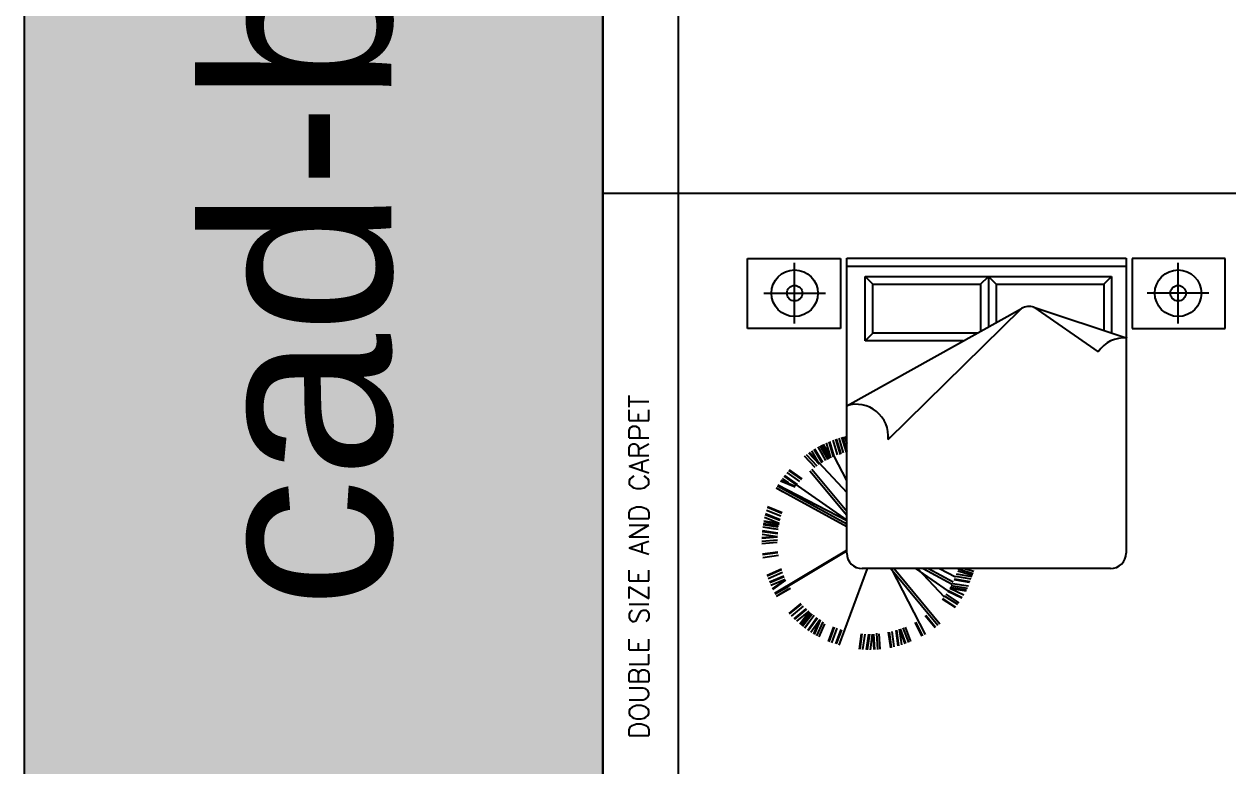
# Model space of a CAD drawing. Header units: millimetres. Extents: x 1787 to 68324, y 1435 to 30835.
# Drawn here: x 1787 to 9544, y 9186 to 13967 of the extents above; entities that cross this region are included whole.
import ezdxf

# ---------------------------------------------------------------- set-up
doc = ezdxf.new("R2010")
doc.units = ezdxf.units.MM
doc.layers.add('www.cad-blocks.net', color=7, linetype='Continuous')
doc.styles.get("Standard").update_dxf_attribs({"font": 'arial.ttf'})

# ---------------------------------------------------------------- blocks, each defined once
blk = doc.blocks.new('A$C0D720D78')
for p, q in [((0, 2.5203), (0.6, 2.5203)), ((0, 2.0703), (0, 2.5203)), ((0.3042, 2.1014), (0.3042, 2.4935)), ((0.6, 2.5203), (0.6, 2.0703)), ((0.6397, 2.5227), (2.4397, 2.5227)), ((0.6397, 0.6227), (0.6397, 2.5227)), ((2.4397, 2.5227), (2.4397, 0.6227)), ((3.0794, 2.5203), (2.4794, 2.5203)), ((2.4794, 2.5203), (2.4794, 2.0703)), ((2.7753, 2.1014), (2.7753, 2.4935)), ((3.0794, 2.0703), (3.0794, 2.5203)), ((0.6397, 2.4727), (2.4397, 2.4727)), ((0.7588, 2.4062), (2.3468, 2.4062)), ((0.7588, 1.99), (0.7588, 2.4062)), ((0.7588, 2.4062), (0.8088, 2.3562)), ((1.5028, 2.3562), (1.5528, 2.4062)), ((1.5528, 2.4062), (1.5528, 2.0805)), ((1.5528, 2.4062), (1.6028, 2.3562)), ((2.2968, 2.3562), (2.3468, 2.4062)), ((2.3468, 2.4062), (2.3468, 2.0412)), ((0.8088, 2.3562), (1.5028, 2.3562)), ((0.8088, 2.04), (0.8088, 2.3562)), ((1.5028, 2.3562), (1.5028, 2.0527)), ((1.6028, 2.3562), (1.6028, 2.1083)), ((1.6028, 2.3562), (2.2968, 2.3562)), ((2.2968, 2.3562), (2.2968, 2.0578)), ((0.1057, 2.2974), (0.5033, 2.2974)), ((2.9738, 2.2974), (2.5761, 2.2974)), ((0.6397, 1.5727), (1.766, 2.1991)), ((0.9063, 1.3554), (1.766, 2.1991)), ((1.846, 2.2067), (2.4461, 2.0084)), ((1.846, 2.2067), (2.2598, 1.9193)), ((0.6, 2.0703), (0, 2.0703)), ((0.8088, 2.04), (0.7588, 1.99)), ((1.48, 2.04), (0.8088, 2.04)), ((2.4794, 2.0703), (3.0794, 2.0703)), ((1.3901, 1.99), (0.7588, 1.99)), ((0.484, 1.3227), (0.533, 1.2353)), ((0.4883, 1.3248), (0.5372, 1.2374)), ((0.5066, 1.3332), (0.5356, 1.2365)), ((0.524, 1.3406), (0.5533, 1.243)), ((0.5283, 1.3424), (0.5569, 1.2473)), ((0.5504, 1.3509), (0.5792, 1.2549)), ((0.5682, 1.3571), (0.5978, 1.2586)), ((0.5727, 1.3586), (0.6014, 1.2629)), ((0.5892, 1.3638), (0.6179, 1.268)), ((0.6072, 1.3689), (0.636, 1.2731)), ((0.6118, 1.3701), (0.6395, 1.2776)), ((0.626, 1.3737), (0.6395, 1.3286)), ((0.9071, 1.368), (0.9192, 1.368)), ((0.3652, 1.2492), (0.4339, 1.1758)), ((0.3778, 1.2587), (0.4467, 1.185)), ((0.3933, 1.2697), (0.4624, 1.1957)), ((0.3972, 1.2724), (0.6395, 1.013)), ((0.4121, 1.2822), (0.463, 1.196)), ((0.428, 1.2922), (0.4788, 1.206)), ((0.4321, 1.2946), (0.4829, 1.2085)), ((0.4526, 1.3064), (0.4855, 1.2506)), ((0.4534, 1.3069), (0.5023, 1.2196)), ((0.4672, 1.3143), (0.5161, 1.2269)), ((0.4691, 1.3152), (0.52, 1.2289)), ((0.4733, 1.3174), (0.5242, 1.2311)), ((0.6395, 1.0896), (0.559, 1.2469)), ((0.2133, 1.0884), (0.308, 1.0492)), ((0.216, 1.0924), (0.3108, 1.0531)), ((0.2243, 1.1041), (0.2651, 1.0755)), ((0.2355, 1.1192), (0.6395, 0.8358)), ((0.2383, 1.1229), (0.3203, 1.0654)), ((0.2532, 1.1414), (0.3353, 1.0838)), ((0.2654, 1.1558), (0.3478, 1.0979)), ((0.2685, 1.1593), (0.351, 1.1014)), ((0.6395, 0.8654), (0.4029, 1.1512)), ((0.6395, 0.89), (0.415, 1.1612)), ((0.1845, 1.0423), (0.227, 1.0203)), ((0.1848, 1.0429), (0.6395, 0.7941)), ((0.1927, 1.0564), (0.6395, 0.8119)), ((0.194, 1.0585), (0.2551, 1.0269)), ((0.1965, 1.0625), (0.6395, 0.8332)), ((0.1106, 0.8538), (0.2047, 0.8159)), ((0.1151, 0.8723), (0.2088, 0.8345)), ((0.1163, 0.8768), (0.2099, 0.8391)), ((0.1229, 0.8997), (0.216, 0.8621)), ((0.1286, 0.9176), (0.2216, 0.8802)), ((0.1301, 0.9221), (0.223, 0.8846)), ((0.099, 0.791), (0.1762, 0.78)), ((0.0992, 0.7923), (0.1979, 0.7759)), ((0.1015, 0.8078), (0.1965, 0.792)), ((0.1018, 0.8096), (0.2006, 0.7955)), ((0.1026, 0.8142), (0.1981, 0.8006)), ((0.1048, 0.8263), (0.2035, 0.8099)), ((0.1057, 0.8309), (0.2044, 0.8145)), ((0.0926, 0.7002), (0.1927, 0.7079)), ((0.0929, 0.719), (0.1934, 0.7268)), ((0.0931, 0.7238), (0.1944, 0.7316)), ((0.0942, 0.7441), (0.1935, 0.7299)), ((0.0957, 0.7628), (0.1961, 0.7485)), ((0.0962, 0.7675), (0.1953, 0.7534)), ((0.0927, 0.6845), (0.1926, 0.6922)), ((0.0971, 0.6176), (0.1961, 0.6316)), ((0.0976, 0.613), (0.1967, 0.6269)), ((0.1765, 0.365), (0.6395, 0.6422)), ((0.1788, 0.3609), (0.6395, 0.6367)), ((0.1001, 0.5944), (0.1992, 0.6083)), ((0.1266, 0.4814), (0.219, 0.521)), ((0.1281, 0.4769), (0.2204, 0.5165)), ((0.1343, 0.4591), (0.2264, 0.4987)), ((0.1427, 0.437), (0.2346, 0.4765)), ((0.1445, 0.4327), (0.2364, 0.4721)), ((0.5913, 0.0287), (0.7731, 0.524)), ((2.3397, 0.5227), (0.7397, 0.5227)), ((1.2275, 0.1552), (0.9221, 0.524)), ((1.1466, 0.0987), (0.929, 0.524)), ((1.2395, 0.1652), (0.9425, 0.524)), ((1.0839, 0.524), (1.2931, 0.3773)), ((1.0964, 0.524), (1.2678, 0.3405)), ((1.1332, 0.524), (1.319, 0.4224)), ((1.1658, 0.524), (1.326, 0.4364)), ((1.2367, 0.524), (1.341, 0.47)), ((1.4425, 0.4552), (1.342, 0.4724)), ((1.4479, 0.4702), (1.3478, 0.4873)), ((1.4504, 0.4778), (1.3548, 0.507)), ((1.4543, 0.4898), (1.3586, 0.5189)), ((1.4584, 0.5035), (1.391, 0.524)), ((0.1518, 0.4154), (0.2437, 0.4548)), ((0.1621, 0.3931), (0.2448, 0.4526)), ((0.1642, 0.3888), (0.2467, 0.4482)), ((0.1795, 0.3596), (0.2665, 0.409)), ((0.1872, 0.346), (0.278, 0.3975)), ((0.1881, 0.3445), (0.2675, 0.3921)), ((1.4085, 0.3778), (1.3035, 0.3944)), ((1.3942, 0.3515), (1.3038, 0.3949)), ((1.4115, 0.3837), (1.3069, 0.4002)), ((1.4183, 0.3953), (1.3134, 0.4119)), ((1.4236, 0.409), (1.3212, 0.4251)), ((1.4319, 0.4332), (1.3324, 0.4502)), ((1.4345, 0.4376), (1.3344, 0.4546)), ((1.3409, 0.2714), (1.2567, 0.3261)), ((1.3437, 0.2751), (1.2596, 0.3298)), ((1.3549, 0.2903), (1.2709, 0.3448)), ((1.3639, 0.3031), (1.28, 0.3576)), ((1.3822, 0.3312), (1.2915, 0.3748)), ((1.3846, 0.3352), (1.294, 0.3788)), ((0.2686, 0.2337), (0.3453, 0.2979)), ((0.2717, 0.2302), (0.3485, 0.2944)), ((0.2845, 0.2164), (0.3614, 0.2807)), ((0.3011, 0.1995), (0.3783, 0.264)), ((0.3045, 0.1962), (0.3817, 0.2608)), ((0.3183, 0.1832), (0.3974, 0.2494)), ((0.3375, 0.1663), (0.3985, 0.2457)), ((0.3411, 0.1632), (0.4021, 0.2426)), ((0.3507, 0.1553), (0.4099, 0.236)), ((0.3544, 0.1523), (0.4136, 0.233)), ((0.3556, 0.1513), (0.4166, 0.2306)), ((0.368, 0.1417), (0.4294, 0.2216)), ((0.3692, 0.1408), (0.4218, 0.2125)), ((0.3883, 0.1269), (0.4475, 0.2075)), ((0.3922, 0.1242), (0.4513, 0.2049)), ((0.4078, 0.1137), (0.467, 0.1945)), ((0.4272, 0.1014), (0.4679, 0.1939)), ((0.4313, 0.099), (0.4719, 0.1913)), ((0.4476, 0.0895), (0.487, 0.1791)), ((0.4614, 0.0819), (0.4988, 0.167)), ((1.1263, 0.087), (1.0807, 0.1761)), ((1.1304, 0.0893), (1.0848, 0.1784)), ((1.209, 0.1408), (1.1451, 0.2179)), ((1.2127, 0.1436), (1.1489, 0.2207)), ((0.5228, 0.0529), (0.5573, 0.1469)), ((0.5271, 0.0511), (0.5616, 0.1451)), ((0.5446, 0.0443), (0.5791, 0.1382)), ((0.5695, 0.0372), (0.6034, 0.1296)), ((0.5749, 0.0385), (0.6079, 0.1282)), ((0.7211, 0.0033), (0.7357, 0.1024)), ((0.7258, 0.0029), (0.7404, 0.102)), ((0.7446, 0.0014), (0.7592, 0.1007)), ((0.7683, 0.0003), (0.7829, 0.1)), ((0.773, 0.0002), (0.7877, 0.1)), ((0.792, 0), (0.8068, 0.1008)), ((0.8173, 0.0006), (0.81, 0.1004)), ((0.822, 0.0008), (0.8147, 0.1005)), ((0.8407, 0.0019), (0.8331, 0.1064)), ((0.8563, 0.0032), (0.8491, 0.103)), ((0.9236, 0.0131), (0.91, 0.1124)), ((0.9282, 0.014), (0.9147, 0.1134)), ((0.9466, 0.018), (0.933, 0.1176)), ((0.9717, 0.0244), (0.9581, 0.1244)), ((0.9763, 0.0256), (0.9627, 0.1258)), ((0.9945, 0.031), (0.9808, 0.1316)), ((1.017, 0.0383), (0.9823, 0.1321)), ((1.0214, 0.0399), (0.9867, 0.1337)), ((1.039, 0.0464), (1.0044, 0.1402)), ((1.0536, 0.0521), (1.019, 0.1456))]:
    blk.add_line(p, q)
for centre, radius in [((0.3042, 2.2974), 0.15), ((2.7753, 2.2974), 0.15), ((0.3042, 2.2974), 0.05), ((2.7753, 2.2974), 0.05)]:
    blk.add_circle(centre, radius)
for centre, radius, start, end in [((1.8146, 2.1117), 0.1, 71.72145, 119.07986), ((2.426, 1.8113), 0.1982, 84.17255, 146.98891), ((0.7002, 1.3747), 0.207, 354.64216, 106.97752), ((0.7397, 0.6227), 0.1, 180, 270), ((2.3397, 0.6227), 0.1, 270, 0)]:
    blk.add_arc(centre, radius, start, end)
blk = doc.blocks.new('format')
at = {"true_color": 0x444444}
blk.add_hatch(color=250, dxfattribs=at).paths.add_polyline_path([(43635.4, 40318.3), (43635.4, 10917.5), (47364.4, 10917.5), (47364.4, 40318.3)])
at = {"color": 250, "true_color": 0x444444}
for p, q in [((43635.4, 40318.3), (43635.4, 10917.5)), ((47364.4, 40318.3), (47364.4, 10917.5))]:
    blk.add_line(p, q, dxfattribs=at)
at = {"color": 155, "true_color": 0x546d8e}
for p, q in [((47364.4, 10917.5), (47364.4, 40318.3)), ((47850.6, 39270.4), (47850.6, 11965.4)), ((47364.4, 22359.1), (110172.9, 22359.1))]:
    blk.add_line(p, q, dxfattribs=at)
blk.add_line((47364.4, 40318.3), (47364.4, 10917.5))
at = {"insert": (44801.4, 19681.9), "char_height": 1200, "attachment_point": 1, "rotation": 90}
blk.add_mtext_dynamic_manual_height_columns('{\\C255;\\c16777215;cad-bl  cks net}', width=19116.444, gutter_width=12.5, heights=[0], dxfattribs=at)
at = {"layer": 'www.cad-blocks.net', "insert": (47535.2, 18843.2), "char_height": 125, "attachment_point": 1, "rotation": 90}
blk.add_mtext_dynamic_manual_height_columns('{\\Fsimplex|c0;DOUBLE SIZE AND CARPET}', width=5331.342, gutter_width=12.5, heights=[0], dxfattribs=at)

msp = doc.modelspace()

# ---------------------------------------------------------------- block references
at = {"xscale": 1000, "yscale": 1000, "zscale": 1000}
msp.add_blockref('A$C0D720D78', (6448.1, 9934.9), dxfattribs=at)
at = {"layer": 'www.cad-blocks.net'}
msp.add_blockref('format', (-41848.5, -9482.9), dxfattribs=at)

doc.saveas('drawing.dxf')
